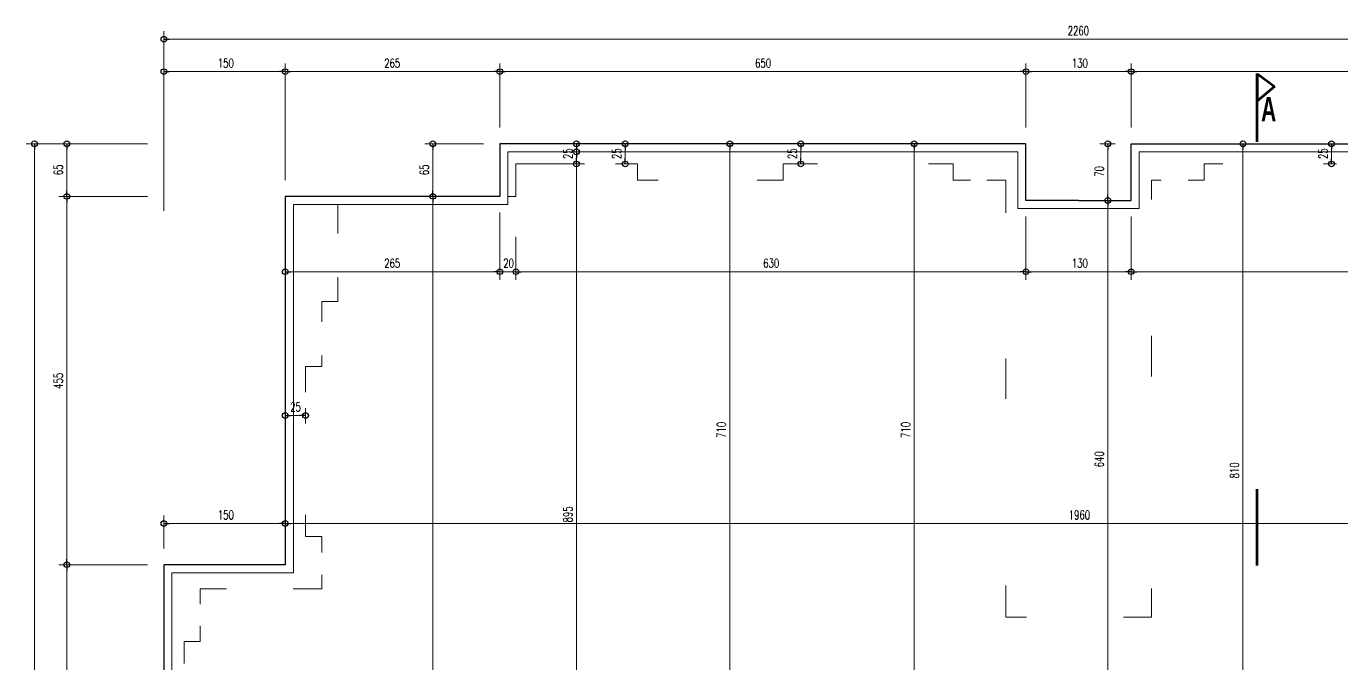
# Model space of a CAD drawing. Header units: millimetres. Extents: x 2016.56 to 2021.8, y 13721.83 to 13722.48.
# Drawn here: x 2018.2853 to 2018.6103, y 13722.2463 to 13722.4038 of the extents above; entities that cross this region are included whole.
import ezdxf

# ---------------------------------------------------------------- set-up
doc = ezdxf.new("R2010")
doc.units = ezdxf.units.MM
doc.linetypes.add('ACAD_ISO04W100', pattern=[30, 24, -3, 0, -3])
doc.linetypes.add('HIDDEN', pattern=[0.375, 0.25, -0.125])
doc.layers.get('0').update_dxf_attribs({"lineweight": 20})
for name, color, linetype, lineweight in [('0.3', 150, 'Continuous', 30), ('aks', 1, 'Continuous', 9), ('DH', 7, 'Continuous', 20), ('DIMV', 7, 'Continuous', 20), ('DV', 7, 'Continuous', 20), ('kesit', 5, 'Continuous', 60)]:
    doc.layers.add(name, color=color, linetype=linetype, lineweight=lineweight)
doc.styles.get("Standard").update_dxf_attribs({"font": 'txt.shx', "width": 0.7, "height": 11})
doc.styles.add('style1', font='swisscbo.ttf', dxfattribs={"width": 0.75, "height": 11})

msp = doc.modelspace()

# ---------------------------------------------------------------- linework, layer by layer
at = {"color": 0, "lineweight": -2}
for p, q in [((2018.31929, 13722.4006), (2018.32069, 13722.4006)), ((2018.31929, 13722.3926), (2018.32069, 13722.3926)), ((2018.34929, 13722.3926), (2018.34789, 13722.3926)), ((2018.34929, 13722.3926), (2018.35069, 13722.3926)), ((2018.40229, 13722.3926), (2018.40089, 13722.3926)), ((2018.40229, 13722.3926), (2018.40369, 13722.3926)), ((2018.53229, 13722.3926), (2018.53089, 13722.3926)), ((2018.53229, 13722.3926), (2018.53369, 13722.3926)), ((2018.55829, 13722.3926), (2018.55689, 13722.3926)), ((2018.55829, 13722.3926), (2018.55969, 13722.3926)), ((2018.28731, 13722.37479), (2018.28731, 13722.37339)), ((2018.29531, 13722.37479), (2018.29531, 13722.37339)), ((2018.38574, 13722.37479), (2018.38574, 13722.37339)), ((2018.42122, 13722.37479), (2018.42122, 13722.37339)), ((2018.42122, 13722.37279), (2018.42122, 13722.37139)), ((2018.43329, 13722.37479), (2018.43329, 13722.37339)), ((2018.45914, 13722.37479), (2018.45914, 13722.37339)), ((2018.47667, 13722.37479), (2018.47667, 13722.37339)), ((2018.50468, 13722.37479), (2018.50468, 13722.37339)), ((2018.5525, 13722.37479), (2018.5525, 13722.37339)), ((2018.5859, 13722.37479), (2018.5859, 13722.37339)), ((2018.60779, 13722.37479), (2018.60779, 13722.37339)), ((2018.42122, 13722.36979), (2018.42122, 13722.37119)), ((2018.43329, 13722.36979), (2018.43329, 13722.37119)), ((2018.47667, 13722.36979), (2018.47667, 13722.37119)), ((2018.60779, 13722.36979), (2018.60779, 13722.37119)), ((2018.29531, 13722.36179), (2018.29531, 13722.36319)), ((2018.38574, 13722.36179), (2018.38574, 13722.36319)), ((2018.29531, 13722.36179), (2018.29531, 13722.36039)), ((2018.38574, 13722.36179), (2018.38574, 13722.36039)), ((2018.5525, 13722.36079), (2018.5525, 13722.36219)), ((2018.5525, 13722.36079), (2018.5525, 13722.35939)), ((2018.34929, 13722.34318), (2018.35069, 13722.34318)), ((2018.40229, 13722.34318), (2018.40089, 13722.34318)), ((2018.40229, 13722.34318), (2018.40089, 13722.34318)), ((2018.40629, 13722.34318), (2018.40769, 13722.34318)), ((2018.40629, 13722.34318), (2018.40769, 13722.34318)), ((2018.53229, 13722.34318), (2018.53089, 13722.34318)), ((2018.53229, 13722.34318), (2018.53369, 13722.34318)), ((2018.55829, 13722.34318), (2018.55689, 13722.34318)), ((2018.55829, 13722.34318), (2018.55969, 13722.34318)), ((2018.34929, 13722.30766), (2018.35069, 13722.30766)), ((2018.35429, 13722.30766), (2018.35289, 13722.30766)), ((2018.31929, 13722.28098), (2018.32069, 13722.28098)), ((2018.34929, 13722.28098), (2018.34789, 13722.28098)), ((2018.34929, 13722.28098), (2018.35069, 13722.28098)), ((2018.29531, 13722.27079), (2018.29531, 13722.27219)), ((2018.29531, 13722.27079), (2018.29531, 13722.26939))]:
    msp.add_line(p, q, dxfattribs=at)
for p, q in [((2018.53029, 13722.37279), (2018.40429, 13722.37279)), ((2018.40429, 13722.37279), (2018.40429, 13722.35979)), ((2018.53029, 13722.35879), (2018.53029, 13722.37279)), ((2018.56029, 13722.35879), (2018.56029, 13722.37279)), ((2018.56029, 13722.37279), (2018.68629, 13722.37279)), ((2018.40429, 13722.35979), (2018.35129, 13722.35979)), ((2018.35129, 13722.35979), (2018.35129, 13722.26879)), ((2018.54529, 13722.35879), (2018.53029, 13722.35879)), ((2018.54529, 13722.35879), (2018.56029, 13722.35879)), ((2018.35129, 13722.26879), (2018.32129, 13722.26879)), ((2018.32129, 13722.26879), (2018.32129, 13722.18079))]:
    msp.add_line(p, q)
for centre in [(2018.31929, 13722.4006), (2018.31929, 13722.3926), (2018.34929, 13722.3926), (2018.34929, 13722.3926), (2018.40229, 13722.3926), (2018.40229, 13722.3926), (2018.53229, 13722.3926), (2018.53229, 13722.3926), (2018.55829, 13722.3926), (2018.55829, 13722.3926), (2018.28731, 13722.37479), (2018.29531, 13722.37479), (2018.38574, 13722.37479), (2018.42122, 13722.37479), (2018.43329, 13722.37479), (2018.45914, 13722.37479), (2018.47667, 13722.37479), (2018.50468, 13722.37479), (2018.5525, 13722.37479), (2018.5859, 13722.37479), (2018.60779, 13722.37479), (2018.42122, 13722.37279), (2018.42122, 13722.36979), (2018.43329, 13722.36979), (2018.47667, 13722.36979), (2018.60779, 13722.36979), (2018.29531, 13722.36179), (2018.29531, 13722.36179), (2018.38574, 13722.36179), (2018.38574, 13722.36179), (2018.5525, 13722.36079), (2018.5525, 13722.36079), (2018.34929, 13722.34318), (2018.40229, 13722.34318), (2018.40229, 13722.34318), (2018.40629, 13722.34318), (2018.40629, 13722.34318), (2018.53229, 13722.34318), (2018.53229, 13722.34318), (2018.55829, 13722.34318), (2018.55829, 13722.34318), (2018.34929, 13722.30766), (2018.35429, 13722.30766), (2018.31929, 13722.28098), (2018.34929, 13722.28098), (2018.34929, 13722.28098), (2018.29531, 13722.27079), (2018.29531, 13722.27079)]:
    msp.add_circle(centre, 0.0007, dxfattribs=at)
at = {"layer": '0.3'}
for p, q in [((2018.53229, 13722.37479), (2018.40229, 13722.37479)), ((2018.40229, 13722.37479), (2018.40229, 13722.36179)), ((2018.53229, 13722.36079), (2018.53229, 13722.37479)), ((2018.55829, 13722.36079), (2018.55829, 13722.37479)), ((2018.55829, 13722.37479), (2018.68829, 13722.37479)), ((2018.40229, 13722.36179), (2018.34929, 13722.36179)), ((2018.34929, 13722.36179), (2018.34929, 13722.27079)), ((2018.54529, 13722.36079), (2018.53229, 13722.36079)), ((2018.54529, 13722.36079), (2018.55829, 13722.36079)), ((2018.34929, 13722.27079), (2018.31929, 13722.27079)), ((2018.31929, 13722.27079), (2018.31929, 13722.17879))]:
    msp.add_line(p, q, dxfattribs=at)
at = {"layer": 'aks', "linetype": 'HIDDEN', "ltscale": 30}
for p, q in [((2018.40629, 13722.36179), (2018.40629, 13722.36979)), ((2018.40629, 13722.36979), (2018.42146, 13722.36979)), ((2018.43085, 13722.36979), (2018.43629, 13722.36979)), ((2018.43629, 13722.36979), (2018.43629, 13722.36579)), ((2018.47229, 13722.36579), (2018.47229, 13722.36979)), ((2018.47229, 13722.36979), (2018.48078, 13722.36979)), ((2018.5082, 13722.36979), (2018.51429, 13722.36979)), ((2018.51429, 13722.36979), (2018.51429, 13722.36579)), ((2018.58091, 13722.36979), (2018.57629, 13722.36979)), ((2018.57629, 13722.36979), (2018.57629, 13722.36579)), ((2018.43629, 13722.36579), (2018.44144, 13722.36579)), ((2018.46587, 13722.36579), (2018.47229, 13722.36579)), ((2018.51429, 13722.36579), (2018.51861, 13722.36579)), ((2018.52261, 13722.36579), (2018.52729, 13722.36579)), ((2018.52729, 13722.36579), (2018.52729, 13722.35776)), ((2018.56566, 13722.36579), (2018.56329, 13722.36579)), ((2018.56329, 13722.36579), (2018.56329, 13722.36103)), ((2018.57629, 13722.36579), (2018.57239, 13722.36579)), ((2018.36229, 13722.35263), (2018.36229, 13722.35979)), ((2018.36229, 13722.35979), (2018.36229, 13722.35979)), ((2018.40429, 13722.36179), (2018.40629, 13722.36179)), ((2018.36229, 13722.33579), (2018.36229, 13722.34186)), ((2018.35829, 13722.33079), (2018.35829, 13722.33579)), ((2018.35829, 13722.33579), (2018.36229, 13722.33579)), ((2018.56329, 13722.32736), (2018.56329, 13722.31728)), ((2018.35829, 13722.31979), (2018.35829, 13722.32245)), ((2018.52729, 13722.32171), (2018.52729, 13722.31179)), ((2018.35429, 13722.31345), (2018.35429, 13722.31979)), ((2018.35429, 13722.31979), (2018.35829, 13722.31979)), ((2018.35429, 13722.27779), (2018.35429, 13722.28311)), ((2018.35829, 13722.27779), (2018.35429, 13722.27779)), ((2018.35829, 13722.27383), (2018.35829, 13722.27779)), ((2018.35829, 13722.26479), (2018.35829, 13722.26826)), ((2018.52729, 13722.26562), (2018.52729, 13722.25779)), ((2018.32829, 13722.26102), (2018.32829, 13722.26479)), ((2018.32829, 13722.26479), (2018.33479, 13722.26479)), ((2018.35121, 13722.26479), (2018.35829, 13722.26479)), ((2018.56329, 13722.26488), (2018.56329, 13722.25779)), ((2018.32829, 13722.25179), (2018.32829, 13722.25567)), ((2018.52729, 13722.25779), (2018.53244, 13722.25779)), ((2018.56329, 13722.25779), (2018.55642, 13722.25779)), ((2018.32429, 13722.24637), (2018.32429, 13722.25179)), ((2018.32429, 13722.25179), (2018.32829, 13722.25179))]:
    msp.add_line(p, q, dxfattribs=at)
at = {"layer": 'DH', "lineweight": 20}
for p, q in [((2018.31929, 13722.36622), (2018.31929, 13722.4026)), ((2018.31929, 13722.35822), (2018.31929, 13722.3946)), ((2018.34929, 13722.36579), (2018.34929, 13722.3946)), ((2018.34929, 13722.36579), (2018.34929, 13722.3946)), ((2018.40229, 13722.37879), (2018.40229, 13722.3946)), ((2018.40229, 13722.37879), (2018.40229, 13722.3946)), ((2018.53229, 13722.37879), (2018.53229, 13722.3946)), ((2018.53229, 13722.37879), (2018.53229, 13722.3946)), ((2018.55829, 13722.37879), (2018.55829, 13722.3946)), ((2018.55829, 13722.37879), (2018.55829, 13722.3946)), ((2018.34929, 13722.35779), (2018.34929, 13722.34118)), ((2018.40229, 13722.35779), (2018.40229, 13722.34118)), ((2018.40229, 13722.35779), (2018.40229, 13722.34118)), ((2018.53229, 13722.35679), (2018.53229, 13722.34118)), ((2018.53229, 13722.35679), (2018.53229, 13722.34118)), ((2018.55829, 13722.35679), (2018.55829, 13722.34118)), ((2018.55829, 13722.35679), (2018.55829, 13722.34118)), ((2018.40629, 13722.35179), (2018.40629, 13722.34118)), ((2018.40629, 13722.34779), (2018.40629, 13722.34118)), ((2018.34929, 13722.30945), (2018.34929, 13722.30566)), ((2018.35429, 13722.30945), (2018.35429, 13722.30566)), ((2018.31929, 13722.27479), (2018.31929, 13722.28298)), ((2018.34929, 13722.27479), (2018.34929, 13722.28298)), ((2018.34929, 13722.27479), (2018.34929, 13722.28298))]:
    msp.add_line(p, q, dxfattribs=at)
at = {"layer": 'DH'}
for p, q in [((2018.32069, 13722.4006), (2018.76989, 13722.4006)), ((2018.32069, 13722.3926), (2018.34789, 13722.3926)), ((2018.35069, 13722.3926), (2018.40089, 13722.3926)), ((2018.40369, 13722.3926), (2018.53089, 13722.3926)), ((2018.53369, 13722.3926), (2018.55689, 13722.3926)), ((2018.55969, 13722.3926), (2018.68689, 13722.3926)), ((2018.35069, 13722.34318), (2018.40089, 13722.34318)), ((2018.40089, 13722.34318), (2018.39949, 13722.34318)), ((2018.40229, 13722.34318), (2018.40629, 13722.34318)), ((2018.40769, 13722.34318), (2018.53089, 13722.34318)), ((2018.40769, 13722.34318), (2018.40909, 13722.34318)), ((2018.53369, 13722.34318), (2018.55689, 13722.34318)), ((2018.55969, 13722.34318), (2018.68289, 13722.34318)), ((2018.35289, 13722.30766), (2018.35069, 13722.30766)), ((2018.32069, 13722.28098), (2018.34789, 13722.28098)), ((2018.35069, 13722.28098), (2018.73989, 13722.28098))]:
    msp.add_line(p, q, dxfattribs=at)
at = {"layer": 'DIMV', "lineweight": 20}
for p, q in [((2018.31529, 13722.37479), (2018.28531, 13722.37479)), ((2018.31529, 13722.37479), (2018.29331, 13722.37479)), ((2018.31529, 13722.36179), (2018.29331, 13722.36179)), ((2018.31529, 13722.36179), (2018.29331, 13722.36179)), ((2018.31529, 13722.27079), (2018.29331, 13722.27079)), ((2018.31529, 13722.27079), (2018.29331, 13722.27079))]:
    msp.add_line(p, q, dxfattribs=at)
at = {"layer": 'DIMV'}
for p, q in [((2018.28731, 13721.99519), (2018.28731, 13722.37339)), ((2018.29531, 13722.36319), (2018.29531, 13722.37339)), ((2018.29531, 13722.27219), (2018.29531, 13722.36039)), ((2018.29531, 13722.18019), (2018.29531, 13722.26939))]:
    msp.add_line(p, q, dxfattribs=at)
at = {"layer": 'DV', "lineweight": 20}
for p, q in [((2018.39829, 13722.37479), (2018.38374, 13722.37479)), ((2018.41517, 13722.37479), (2018.42322, 13722.37479)), ((2018.41829, 13722.37279), (2018.42322, 13722.37279)), ((2018.43229, 13722.37479), (2018.43129, 13722.37479)), ((2018.47462, 13722.37479), (2018.45714, 13722.37479)), ((2018.47678, 13722.37479), (2018.47467, 13722.37479)), ((2018.50264, 13722.37479), (2018.50668, 13722.37479)), ((2018.55429, 13722.37479), (2018.5505, 13722.37479)), ((2018.58795, 13722.37479), (2018.5839, 13722.37479)), ((2018.60898, 13722.37479), (2018.60579, 13722.37479)), ((2018.42029, 13722.36979), (2018.42322, 13722.36979)), ((2018.43229, 13722.36979), (2018.43129, 13722.36979)), ((2018.47678, 13722.36979), (2018.47467, 13722.36979)), ((2018.60898, 13722.36979), (2018.60579, 13722.36979)), ((2018.38701, 13722.36179), (2018.38374, 13722.36179)), ((2018.38701, 13722.36179), (2018.38374, 13722.36179)), ((2018.55429, 13722.36079), (2018.5505, 13722.36079)), ((2018.55429, 13722.36079), (2018.5505, 13722.36079))]:
    msp.add_line(p, q, dxfattribs=at)
at = {"layer": 'DV'}
for p, q in [((2018.38574, 13722.37339), (2018.38574, 13722.36319)), ((2018.42122, 13722.37339), (2018.42122, 13722.37119)), ((2018.43329, 13722.37119), (2018.43329, 13722.37339)), ((2018.45914, 13722.37339), (2018.45914, 13722.23419)), ((2018.47667, 13722.37119), (2018.47667, 13722.37339)), ((2018.50468, 13722.37339), (2018.50468, 13722.23419)), ((2018.5525, 13722.37339), (2018.5525, 13722.36219)), ((2018.5859, 13722.37339), (2018.5859, 13722.21419)), ((2018.60779, 13722.37119), (2018.60779, 13722.37339)), ((2018.42122, 13722.37139), (2018.42122, 13722.19519)), ((2018.38574, 13722.36039), (2018.38574, 13722.03219)), ((2018.5525, 13722.35939), (2018.5525, 13722.23419))]:
    msp.add_line(p, q, dxfattribs=at)
at = {"layer": 'kesit', "linetype": 'ACAD_ISO04W100'}
for p, q in [((2018.5893, 13722.39211), (2018.5893, 13722.37524)), ((2018.5893, 13722.28943), (2018.5893, 13722.2706))]:
    msp.add_line(p, q, dxfattribs=at)
at = {"layer": 'kesit'}
for p, q in [((2018.58951, 13722.39208), (2018.59371, 13722.38893)), ((2018.58951, 13722.38536), (2018.58951, 13722.39208)), ((2018.59371, 13722.38893), (2018.58951, 13722.38536))]:
    msp.add_line(p, q, dxfattribs=at)

# ---------------------------------------------------------------- texts
at = {"layer": 'DH', "width": 0.7}
for s, p in [('2260', (2018.5426, 13722.4016)), ('150', (2018.33262, 13722.3936)), ('265', (2018.37374, 13722.3936)), ('650', (2018.46537, 13722.3936)), ('130', (2018.54362, 13722.3936)), ('265', (2018.37374, 13722.34418)), ('20', (2018.40314, 13722.34418)), ('630', (2018.46737, 13722.34418)), ('130', (2018.54362, 13722.34418)), ('25', (2018.35051, 13722.30866)), ('150', (2018.33262, 13722.28198)), ('1960', (2018.54285, 13722.28198))]:
    msp.add_text(s, height=0.0022, dxfattribs=at).set_placement(p)
at = {"layer": 'DIMV', "width": 0.7}
for s, p in [('65', (2018.29431, 13722.36701)), ('455', (2018.29431, 13722.31424))]:
    msp.add_text(s, height=0.0022, rotation=90, dxfattribs=at).set_placement(p)
at = {"layer": 'DV', "width": 0.7}
for s, p in [('25', (2018.42022, 13722.37101)), ('25', (2018.43229, 13722.37101)), ('25', (2018.47567, 13722.37101)), ('25', (2018.60679, 13722.37101)), ('65', (2018.38474, 13722.36701)), ('70', (2018.5515, 13722.36663)), ('710', (2018.45814, 13722.30212)), ('710', (2018.50368, 13722.30212)), ('640', (2018.5515, 13722.29486)), ('810', (2018.5849, 13722.29212)), ('895', (2018.42022, 13722.28124))]:
    msp.add_text(s, height=0.0022, rotation=90, dxfattribs=at).set_placement(p)
at = {"layer": 'kesit', "style": 'style1', "width": 0.75}
msp.add_text('A', height=0.006, dxfattribs=at).set_placement((2018.59039, 13722.38034))

doc.saveas('drawing.dxf')
